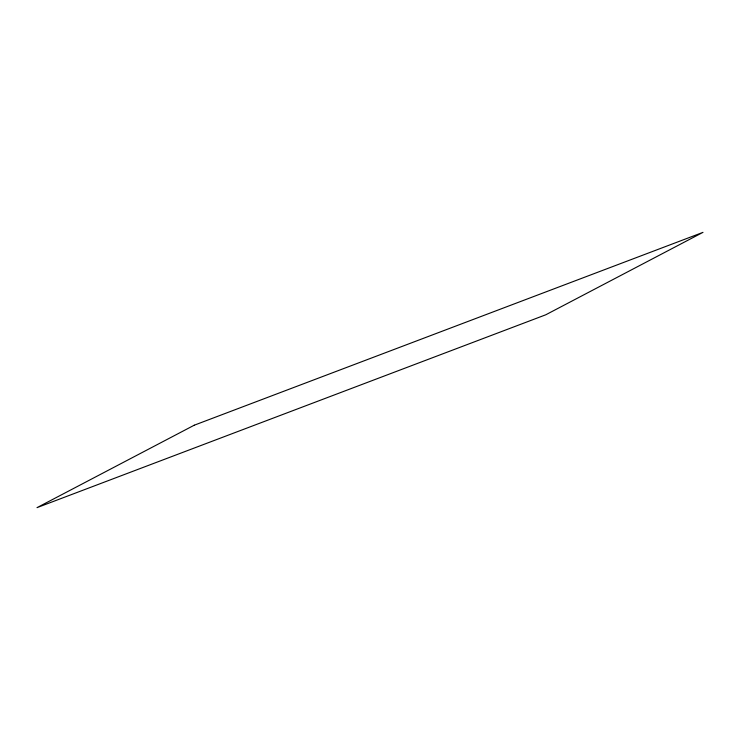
<?xml version="1.0" encoding="UTF-8"?>
<svg xmlns="http://www.w3.org/2000/svg" width="740" height="740" viewBox="0 0 740 740"><rect width="100%" height="100%" fill="white"/><g stroke="black" fill="none" stroke-linecap="round" stroke-linejoin="round"><path stroke-width="1.11" d="M194.25 425.204L37 507.649L545.75 314.796L703 232.351L194.25 425.204"/></g></svg>
